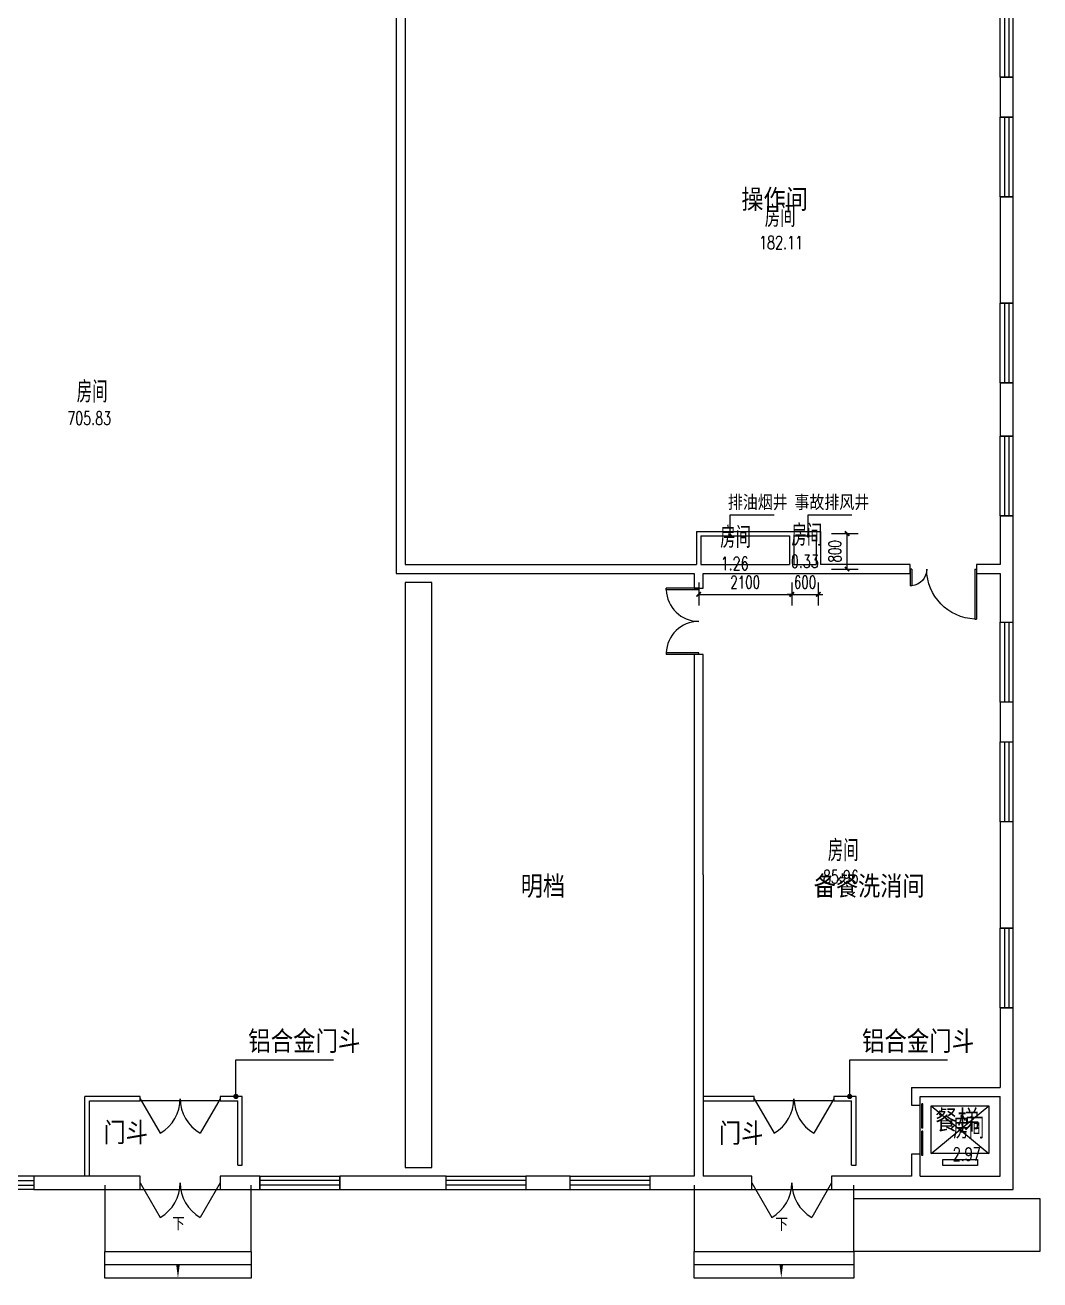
# Model space of a CAD drawing. Extents: x 0 to 302064749, y -59725395 to 1524223.
# Drawn here: x 92513117 to 94803094, y -10589277 to -7757738 of the extents above; entities that cross this region are included whole.
import ezdxf

# ---------------------------------------------------------------- set-up
doc = ezdxf.new("R2010")
doc.units = 0
doc.header["$LTSCALE"] = 1000
doc.linetypes.add('DOTE', pattern=[2.42, 2, -0.2, 0.02, -0.2])
for name, color, linetype in [('A-ANNO-IDEN', 3, 'Continuous'), ('A-ANNO-TXT', 7, 'Continuous'), ('A-FLOR-EVTR', 51, 'Continuous'), ('DIM_LEAD', 3, 'Continuous'), ('DOOR_FIRE', 4, 'Continuous'), ('E1-墙体', 255, 'Continuous'), ('E2-楼梯、坡道', 52, 'Continuous'), ('PUB_DIM', 3, 'Continuous'), ('PUB_TEXT', 7, 'Continuous'), ('SPACE', 7, 'Continuous'), ('WALL', 2, 'Continuous'), ('WALL-MOVE', 6, 'Continuous'), ('WINDOW', 4, 'Continuous')]:
    doc.layers.add(name, color=color, linetype=linetype)
doc.layers.add('DOTE', color=1, linetype='DOTE', lineweight=9, plot=False)
doc.layers.get('DOTE').off()
doc.styles.add('-黑体_T3', font='', dxfattribs={"width": 0.8})
doc.styles.add('_TCH_DIM', font='SIMPLEX', dxfattribs={"width": 0.8, "height": 5, "bigfont": 'HZTXT'})
doc.styles.add('_TCH_SPACE', font='SIMPLEX', dxfattribs={"height": 5, "bigfont": 'GBCBIG'})
doc.styles.add('A_DIM_T3', font='simplex.shx', dxfattribs={"width": 0.7, "bigfont": 'gbcbig.shx'})
doc.styles.get("Standard").update_dxf_attribs({"font": 'geniso.shx', "bigfont": 'hztxt.shx'})
doc.styles.get('-黑体_T3').set_extended_font_data('SimHei')
doc.dimstyles.new('_TCH_ARCH&&100', dxfattribs={"dimtxt": 280, "dimasz": 100, "dimexe": 250, "dimexo": 300, "dimgap": 135, "dimtad": 1, "dimdec": 0, "dimzin": 0, "dimdsep": 46, "dimtxsty": 'A_DIM_T3', "dimblk": 'ARCHTICK', "dimcen": 0.09, "dimclrt": 7, "dimazin": 2, "dimtfac": 1, "dimtdec": 0, "dimtix": 1, "dimtmove": 2, "dimatfit": 3, "dimfxl": 150, "dimtolj": 1, "dimtzin": 0, "dimarcsym": 0})

# ---------------------------------------------------------------- blocks, each defined once
blk = doc.blocks.new('_ArchTick')
at = {"color": 0, "linetype": 'ByBlock', "const_width": 0.4}
blk.add_lwpolyline([(-0.5, -0.5), (0.5, 0.5)], dxfattribs=at)
blk = doc.blocks.new('*D63')
at = {"layer": 'Defpoints', "color": 0, "transparency": 16777216}
for p in [(30500, 14800), (31148, 14800), (30500, 14000)]:
    blk.add_point(p, dxfattribs=at)
at = {"layer": 'PUB_DIM', "color": 0, "lineweight": -2, "transparency": 16777216}
for p, q in [((30800, 14800), (31398, 14800)), ((31148, 14000), (31148, 14800)), ((30800, 14000), (31398, 14000))]:
    blk.add_line(p, q, dxfattribs=at)
at = {"layer": 'PUB_DIM', "color": 0, "lineweight": -2, "transparency": 16777216, "xscale": 100, "yscale": 100, "zscale": 100}
for p, rotation in [((31148, 14800), 90), ((31148, 14000), 270)]:
    blk.add_blockref('_ArchTick', p, dxfattribs=dict(at, rotation=rotation))
at = {"layer": 'PUB_DIM', "color": 7, "transparency": 16777216, "insert": (30873, 14400), "char_height": 280, "attachment_point": 5, "rotation": 90, "style": 'A_DIM_T3'}
blk.add_mtext('\\A1;800', dxfattribs=at)
blk = doc.blocks.new('*D64')
at = {"layer": 'Defpoints', "color": 0, "transparency": 16777216}
for p in [(27800, 14000), (29900, 14000), (29900, 13429)]:
    blk.add_point(p, dxfattribs=at)
at = {"layer": 'PUB_DIM', "color": 0, "lineweight": -2, "transparency": 16777216}
for p, q in [((27800, 13700), (27800, 13179)), ((29900, 13700), (29900, 13179)), ((27800, 13429), (29900, 13429))]:
    blk.add_line(p, q, dxfattribs=at)
at = {"layer": 'PUB_DIM', "color": 0, "lineweight": -2, "transparency": 16777216, "xscale": 100, "yscale": 100, "zscale": 100, "rotation": 180}
blk.add_blockref('_ArchTick', (27800, 13429), dxfattribs=at)
at = {"layer": 'PUB_DIM', "color": 0, "lineweight": -2, "transparency": 16777216, "xscale": 100, "yscale": 100, "zscale": 100}
blk.add_blockref('_ArchTick', (29900, 13429), dxfattribs=at)
at = {"layer": 'PUB_DIM', "color": 7, "transparency": 16777216, "insert": (28850, 13704), "char_height": 280, "attachment_point": 5, "style": 'A_DIM_T3'}
blk.add_mtext('\\A1;2100', dxfattribs=at)
blk = doc.blocks.new('*D65')
at = {"layer": 'Defpoints', "color": 0, "transparency": 16777216}
for p in [(29900, 14000), (30500, 14000), (30500, 13429)]:
    blk.add_point(p, dxfattribs=at)
at = {"layer": 'PUB_DIM', "color": 0, "lineweight": -2, "transparency": 16777216}
for p, q in [((29900, 13700), (29900, 13179)), ((30500, 13700), (30500, 13179)), ((29900, 13429), (29800, 13429)), ((29900, 13429), (30500, 13429)), ((30500, 13429), (30600, 13429))]:
    blk.add_line(p, q, dxfattribs=at)
at = {"layer": 'PUB_DIM', "color": 0, "lineweight": -2, "transparency": 16777216, "xscale": 100, "yscale": 100, "zscale": 100}
blk.add_blockref('_ArchTick', (29900, 13429), dxfattribs=at)
at = {"layer": 'PUB_DIM', "color": 0, "lineweight": -2, "transparency": 16777216, "xscale": 100, "yscale": 100, "zscale": 100, "rotation": 180}
blk.add_blockref('_ArchTick', (30500, 13429), dxfattribs=at)
at = {"layer": 'PUB_DIM', "color": 7, "transparency": 16777216, "insert": (30200, 13704), "char_height": 280, "attachment_point": 5, "style": 'A_DIM_T3'}
blk.add_mtext('\\A1;600', dxfattribs=at)
blk = doc.blocks.new('$WINLIB2D$00000001')
at = {"color": 0}
for points in [[(-0.5, 0.5), (-0.5, -0.5)], [(-0.5, 0.5), (0.5, 0.5)], [(0.5, -0.5), (0.5, 0.5)], [(0.5, 0.167), (-0.5, 0.167)], [(0.5, -0.167), (-0.5, -0.167)], [(-0.5, -0.5), (0.5, -0.5)]]:
    blk.add_lwpolyline(points, dxfattribs=at)
blk = doc.blocks.new('$DorLib2D$00000231')
at = {"color": 0}
for p, q in [((-0.5, 0), (-0.25, 0.433)), ((0.5, 0), (0.25, 0.433))]:
    blk.add_line(p, q, dxfattribs=at)
for centre, start, end in [((-0.5, 0), 0, 60), ((0.5, 0), 120, 180)]:
    blk.add_arc(centre, 0.5, start, end, dxfattribs=at)
blk = doc.blocks.new('$DorLib2D$00000002')
for p, q in [((-0.5, 0), (-0.5, 0.4875)), ((-0.475, 0.4875), (-0.5, 0.4875)), ((-0.475, 0), (-0.475, 0.4875)), ((0.475, 0), (0.475, 0.4875)), ((0.475, 0.4875), (0.5, 0.4875)), ((0.5, 0), (0.5, 0.4875)), ((-0.5, 0), (-0.475, 0)), ((0.5, 0), (0.475, 0))]:
    blk.add_line(p, q)
at = {"lineweight": 13}
for centre, start, end in [((-0.4875, 0), 0, 88.53072), ((0.4875, 0), 91.46928, 180)]:
    blk.add_arc(centre, 0.4875, start, end, dxfattribs=at)
blk = doc.blocks.new('$DorLib2D$00000225')
at = {"color": 0}
for p, q in [((0.475, -0.001), (0.475, 0.752)), ((0.475, 0.752), (0.5, 0.752)), ((0.5, -0.001), (0.5, 0.752)), ((-0.5, 0), (-0.5, 0.252)), ((-0.475, 0.252), (-0.5, 0.252)), ((-0.475, 0), (-0.475, 0.252)), ((-0.475, 0), (-0.5, 0)), ((0.475, -0.001), (0.5, -0.001))]:
    blk.add_line(p, q, dxfattribs=at)
for centre, radius, start, end in [((0.505, -0.002), 0.755, 92.2493, 179.7238), ((-0.501, 0.003), 0.251, 359.7899, 84.0974)]:
    blk.add_arc(centre, radius, start, end, dxfattribs=at)
blk = doc.blocks.new('$DORLIB2D$00000127')
at = {"color": 0}
for points in [[(-0.533, 0.795), (-0.533, 0.69)], [(-0.033, 0.795), (-0.533, 0.795)], [(-0.033, 0.795), (-0.033, 0.69)], [(0.533, 0.795), (0.033, 0.795)], [(0.033, 0.795), (0.033, 0.69)], [(0.533, 0.795), (0.533, 0.69)], [(-0.033, 0.69), (-0.533, 0.69)], [(0.533, 0.69), (0.033, 0.69)], [(0.5, 0.5), (-0.5, 0.5)]]:
    blk.add_lwpolyline(points, dxfattribs=at)
blk = doc.blocks.new('*D473')
at = {"layer": 'Defpoints', "color": 0, "transparency": 16777216}
for p in [(30500, 14800), (31148, 14800), (30500, 14000)]:
    blk.add_point(p, dxfattribs=at)
at = {"layer": 'PUB_DIM', "color": 0, "lineweight": -2, "transparency": 16777216}
for p, q in [((30800, 14800), (31398, 14800)), ((31148, 14000), (31148, 14800)), ((30800, 14000), (31398, 14000))]:
    blk.add_line(p, q, dxfattribs=at)
at = {"layer": 'PUB_DIM', "color": 0, "lineweight": -2, "transparency": 16777216, "xscale": 100, "yscale": 100, "zscale": 100}
for p, rotation in [((31148, 14800), 90), ((31148, 14000), 270)]:
    blk.add_blockref('_ArchTick', p, dxfattribs=dict(at, rotation=rotation))
at = {"layer": 'PUB_DIM', "color": 7, "transparency": 16777216, "insert": (30873, 14400), "char_height": 280, "attachment_point": 5, "rotation": 90, "style": 'A_DIM_T3'}
blk.add_mtext('\\A1;800', dxfattribs=at)
blk = doc.blocks.new('*D474')
at = {"layer": 'Defpoints', "color": 0, "transparency": 16777216}
for p in [(27800, 14000), (29900, 14000), (29900, 13429)]:
    blk.add_point(p, dxfattribs=at)
at = {"layer": 'PUB_DIM', "color": 0, "lineweight": -2, "transparency": 16777216}
for p, q in [((27800, 13700), (27800, 13179)), ((29900, 13700), (29900, 13179)), ((27800, 13429), (29900, 13429))]:
    blk.add_line(p, q, dxfattribs=at)
at = {"layer": 'PUB_DIM', "color": 0, "lineweight": -2, "transparency": 16777216, "xscale": 100, "yscale": 100, "zscale": 100, "rotation": 180}
blk.add_blockref('_ArchTick', (27800, 13429), dxfattribs=at)
at = {"layer": 'PUB_DIM', "color": 0, "lineweight": -2, "transparency": 16777216, "xscale": 100, "yscale": 100, "zscale": 100}
blk.add_blockref('_ArchTick', (29900, 13429), dxfattribs=at)
at = {"layer": 'PUB_DIM', "color": 7, "transparency": 16777216, "insert": (28850, 13704), "char_height": 280, "attachment_point": 5, "style": 'A_DIM_T3'}
blk.add_mtext('\\A1;2100', dxfattribs=at)
blk = doc.blocks.new('*D475')
at = {"layer": 'Defpoints', "color": 0, "transparency": 16777216}
for p in [(29900, 14000), (30500, 14000), (30500, 13429)]:
    blk.add_point(p, dxfattribs=at)
at = {"layer": 'PUB_DIM', "color": 0, "lineweight": -2, "transparency": 16777216}
for p, q in [((29900, 13700), (29900, 13179)), ((30500, 13700), (30500, 13179)), ((29900, 13429), (29800, 13429)), ((29900, 13429), (30500, 13429)), ((30500, 13429), (30600, 13429))]:
    blk.add_line(p, q, dxfattribs=at)
at = {"layer": 'PUB_DIM', "color": 0, "lineweight": -2, "transparency": 16777216, "xscale": 100, "yscale": 100, "zscale": 100}
blk.add_blockref('_ArchTick', (29900, 13429), dxfattribs=at)
at = {"layer": 'PUB_DIM', "color": 0, "lineweight": -2, "transparency": 16777216, "xscale": 100, "yscale": 100, "zscale": 100, "rotation": 180}
blk.add_blockref('_ArchTick', (30500, 13429), dxfattribs=at)
at = {"layer": 'PUB_DIM', "color": 7, "transparency": 16777216, "insert": (30200, 13704), "char_height": 280, "attachment_point": 5, "style": 'A_DIM_T3'}
blk.add_mtext('\\A1;600', dxfattribs=at)
blk = doc.blocks.new('A$C6abe04bb')
at = {"layer": 'A-ANNO-IDEN'}
for points in [[(16050, -1000.4, 0, 0, 0), (16050, -2000, 0, 80, 0), (16050, -1700, 0, 0, 0)], [(29664, -1015.3, 0, 0, 0), (29664, -2000, 0, 80, 0), (29664, -1700, 0, 0, 0)]]:
    blk.add_lwpolyline(points, format="xyseb", dxfattribs=at)
at = {"layer": 'A-FLOR-EVTR'}
for p, q in [((33050, 810), (34350, 1890)), ((33050, 1890), (34350, 810))]:
    blk.add_line(p, q, dxfattribs=at)
blk.add_lwpolyline([(34350, 810), (33050, 810), (33050, 1890), (34350, 1890)], close=True, dxfattribs=at)
blk.add_lwpolyline([(34090, 675), (34090, 540), (33310, 540), (33310, 675), (34090, 675)], dxfattribs=at)
at = {"layer": 'DIM_LEAD'}
for p, q in [((28513.8, 14750), (28513.8, 15225.6)), ((28513.8, 15225.6), (29500.9, 15225.6)), ((30271.2, 14750), (30271.2, 15225.6)), ((30271.2, 15225.6), (31258.4, 15225.6)), ((17357.4, 2099.4), (17357.4, 2923.7)), ((17357.4, 2923.7), (19562.7, 2923.7)), ((31207.6, 2099.4), (31207.6, 2923.7)), ((31207.6, 2923.7), (33412.9, 2923.7))]:
    blk.add_line(p, q, dxfattribs=at)
for points, const_width in [([(28513.8, 14730, 1), (28513.8, 14770, 1)], 40), ([(30271.2, 14730, 1), (30271.2, 14770, 1)], 40), ([(17357.4, 2069.4, 1), (17357.4, 2129.4, 1)], 60), ([(31207.6, 2069.4, 1), (31207.6, 2129.4, 1)], 60)]:
    blk.add_lwpolyline(points, format="xyb", close=True, dxfattribs=dict(at, const_width=const_width))
at = {"layer": 'E1-墙体'}
blk.add_lwpolyline([(21175, 500), (21775, 500), (21775, 13700), (21175, 13700)], close=True, dxfattribs=at)
at = {"layer": 'E2-楼梯、坡道'}
for points in [[(14400, 100), (14400, -1400), (17700, -1400), (17700, 100)], [(27700, 100), (27700, -1400), (31300, -1400), (31300, 100)], [(17700, -1400), (17700, -1700), (14400, -1700), (14400, -1400)], [(31300, -1400), (31300, -1700), (27700, -1700), (27700, -1400)], [(17700, -1700), (17700, -2000), (14400, -2000), (14400, -1700)], [(31300, -1700), (31300, -2000), (27700, -2000), (27700, -1700)]]:
    blk.add_lwpolyline(points, dxfattribs=at)
blk.add_lwpolyline([(31300, -200), (35500, -200), (35500, -1400), (31300, -1400)], close=True, dxfattribs=at)
at = {"layer": 'WALL'}
for p, q in [((20975, 28275), (20975, 21200)), ((21175, 28000), (21175, 21200)), ((34900, 25100), (34600, 25100)), ((34600, 25100), (34600, 24200)), ((34900, 24200), (34900, 25100)), ((34600, 24200), (34900, 24200)), ((34900, 22400), (34600, 22400)), ((34600, 22400), (34600, 21200)), ((34900, 21200), (34900, 22400)), ((20975, 21200), (20975, 13900)), ((21175, 21200), (21175, 14100)), ((34600, 21200), (34600, 20000)), ((34900, 20000), (34900, 21200)), ((34600, 20000), (34900, 20000)), ((34900, 18200), (34600, 18200)), ((34600, 18200), (34600, 17000)), ((34900, 17000), (34900, 18200)), ((34600, 17000), (34900, 17000)), ((34900, 15200), (34600, 15200)), ((34600, 15200), (34600, 14100)), ((34900, 14000), (34900, 15200)), ((27750, 14850), (29900, 14850)), ((27750, 14850), (27750, 14100)), ((27850, 14750), (29850, 14750)), ((27850, 14750), (27850, 14100)), ((29850, 14750), (29850, 14100)), ((29900, 14850), (30550, 14850)), ((29950, 14750), (29950, 14100)), ((29950, 14750), (30450, 14750)), ((30450, 14750), (30450, 14100)), ((30550, 14850), (30550, 14100)), ((20975, 13900), (27700, 13900)), ((21175, 14100), (27750, 14100)), ((27700, 13900), (27700, 13570)), ((27850, 14100), (29850, 14100)), ((27900, 13900), (29900, 13900)), ((27900, 13570), (27900, 13900)), ((29900, 13900), (30500, 13900)), ((29950, 14100), (30450, 14100)), ((30500, 13900), (32570, 13900)), ((32570, 14100), (30550, 14100)), ((32570, 13900), (32570, 14100)), ((34600, 14100), (34070, 14100)), ((34070, 14100), (34070, 13900)), ((34070, 13900), (34600, 13900)), ((34600, 13900), (34600, 12800)), ((34900, 12800), (34900, 14000)), ((27700, 13570), (27900, 13570)), ((34600, 12800), (34900, 12800)), ((27900, 12070), (27700, 12070)), ((27700, 12070), (27700, 7100)), ((27900, 7100), (27900, 12070)), ((34900, 11000), (34600, 11000)), ((34600, 11000), (34600, 10100)), ((34900, 10100), (34900, 11000)), ((34600, 10100), (34900, 10100)), ((34900, 8300), (34600, 8300)), ((34600, 8300), (34600, 7100)), ((34900, 7100), (34900, 8300)), ((27700, 7100), (27700, 2049.4)), ((27900, 7100), (27900, 2049.4)), ((34600, 7100), (34600, 5899.7)), ((34900, 5899.7), (34900, 7100)), ((34600, 5899.7), (34900, 5899.7)), ((34900, 4099.7), (34600, 4099.7)), ((34600, 4099.7), (34600, 2300)), ((34900, 2200), (34900, 4099.7)), ((32600, 2300), (32600, 1900)), ((32600, 2300), (34600, 2300)), ((27700, 2049.4), (27700, 300)), ((27900, 2049.4), (27900, 300)), ((32800, 1900), (32800, 2100)), ((32800, 2100), (34600, 2100)), ((34600, 300), (34600, 2100)), ((34900, 0), (34900, 2200)), ((32600, 1900), (32800, 1900)), ((32800, 800), (32600, 800)), ((32600, 800), (32600, 300)), ((32800, 300), (32800, 800)), ((14000, 300), (12800, 300)), ((12800, 300), (12800, 0)), ((15200.5, 300), (14000, 300)), ((15200.5, 0), (15200.5, 300)), ((17900, 300), (17000.5, 300)), ((17000.5, 300), (17000.5, 0)), ((17900, 0), (17900, 300)), ((20900, 300), (19700, 300)), ((19700, 300), (19700, 0)), ((22100, 300), (20900, 300)), ((22100, 0), (22100, 300)), ((24900, 300), (23900, 300)), ((23900, 300), (23900, 0)), ((24900, 0), (24900, 300)), ((27700, 300), (26700, 300)), ((26700, 300), (26700, 0)), ((29000.3, 300), (27900, 300)), ((29000.3, 0), (29000.3, 300)), ((32600, 300), (30800.3, 300)), ((30800.3, 300), (30800.3, 0)), ((32800, 300), (34600, 300)), ((12800, 0), (14000, 0)), ((14000, 0), (15200.5, 0)), ((17000.5, 0), (17900, 0)), ((19700, 0), (20900, 0)), ((20900, 0), (22100, 0)), ((23900, 0), (24900, 0)), ((26700, 0), (27800, 0)), ((27800, 0), (29000.3, 0)), ((30800.3, 0), (32700, 0)), ((32700, 0), (34900, 0))]:
    blk.add_line(p, q, dxfattribs=at)
at = {"layer": 'WALL-MOVE'}
for p, q in [((13950, 300), (13950, 2099.4)), ((15200.5, 2099.4), (13950, 2099.4)), ((14050, 300), (14050, 1999.4)), ((14050, 1999.4), (15200.5, 1999.4)), ((15200.5, 1999.4), (15200.5, 2099.4)), ((17500, 2099.4), (17000.5, 2099.4)), ((17000.5, 2099.4), (17000.5, 1999.4)), ((17000.5, 1999.4), (17400, 1999.4)), ((17400, 549.4), (17400, 1999.4)), ((17500, 549.4), (17500, 2099.4)), ((29050.7, 2099.4), (27900, 2099.4)), ((27900, 1999.4), (29050.7, 1999.4)), ((29050.7, 1999.4), (29050.7, 2099.4)), ((31350.2, 2099.4), (30850.7, 2099.4)), ((30850.7, 2099.4), (30850.7, 1999.4)), ((30850.7, 1999.4), (31250.2, 1999.4)), ((31250.2, 549.4), (31250.2, 1999.4)), ((31350.2, 549.4), (31350.2, 2099.4)), ((17400, 549.4), (17500, 549.4)), ((31250.2, 549.4), (31350.2, 549.4))]:
    blk.add_line(p, q, dxfattribs=at)
at = {"layer": 'WINDOW'}
for p, q in [((17000.5, 1999.4), (15200.5, 1999.4)), ((30850.7, 1999.4), (29050.7, 1999.4)), ((15200.5, 0), (17000.5, 0)), ((29000.3, 0), (30800.3, 0))]:
    blk.add_line(p, q, dxfattribs=at)
at = {"layer": 'DOOR_FIRE', "xscale": 1800, "yscale": 300, "zscale": 300, "rotation": 90}
for p in [(34750, 26000), (34750, 23300), (34750, 19100), (34750, 16100)]:
    blk.add_blockref('$WINLIB2D$00000001', p, dxfattribs=at)
at = {"layer": 'DOOR_FIRE', "xscale": 1500, "yscale": -1500, "zscale": 200}
blk.add_blockref('$DorLib2D$00000225', (33320, 14000), dxfattribs=at)
at = {"layer": 'WINDOW'}
for name, p, xscale, yscale, zscale, rotation in [('$DorLib2D$00000002', (27800, 12820), -1500, -1500, -1500, 270), ('$WINLIB2D$00000001', (34750, 11900), 1800, -300, 1800, 90), ('$WINLIB2D$00000001', (34750, 9200), 1800, -300, 1800, 90), ('$WINLIB2D$00000001', (34750, 4999.7), 1800, 300, 1800, 90), ('$DorLib2D$00000231', (16100.5, 2049.4), 1800, 1800, 1800, 180), ('$DorLib2D$00000231', (29950.7, 2049.4), 1800, 1800, 1800, 180), ('$DORLIB2D$00000127', (32700, 1350), -1100, -200, -1100, 90)]:
    blk.add_blockref(name, p, dxfattribs=dict(at, xscale=xscale, yscale=yscale, zscale=zscale, rotation=rotation))
for name, p, xscale, yscale, zscale in [('$WINLIB2D$00000001', (11900, 150), -1800, 300, -1800), ('$WINLIB2D$00000001', (18800, 150), 1800, 300, 1800), ('$WINLIB2D$00000001', (23000, 150), 1800, -300, 1800), ('$WINLIB2D$00000001', (25800, 150), 1800, -300, 1800), ('$DorLib2D$00000231', (16100.5, 150), -1800, -1800, -1800), ('$DorLib2D$00000231', (29900.3, 150), -1800, -1800, -1800)]:
    blk.add_blockref(name, p, dxfattribs=dict(at, xscale=xscale, yscale=yscale, zscale=zscale))
at = {"layer": 'A-ANNO-TXT', "color": 7, "style": '-黑体_T3', "width": 0.8}
for p in [(15918.3, -895.4), (29532.3, -910.3)]:
    blk.add_text('下', height=262.9, dxfattribs=at).set_placement(p)
at = {"layer": 'PUB_TEXT'}
for s, p in [('操作间', (28762.6, 22080)), ('明档', (23785.7, 6583.1)), ('备餐洗消间', (30396, 6583.1)), ('餐梯', (33138.3, 1303.7)), ('门斗', (14370.6, 1022.1)), ('门斗', (28258, 1007.8))]:
    blk.add_text(s, height=500, dxfattribs=at).set_placement(p)
at = {"layer": 'PUB_TEXT', "color": 7, "style": '_TCH_DIM'}
for s, height, p in [('排油烟井', 337.59, (28457.6, 15330.6)), ('事故排风井', 337.59, (29961.9, 15330.6)), ('铝合金门斗', 506.38, (17634.8, 3081.2)), ('铝合金门斗', 506.38, (31484.9, 3081.2))]:
    blk.add_text(s, height=height, dxfattribs=at).set_placement(p)
at = {"layer": 'SPACE', "style": '_TCH_SPACE'}
for p in [(29291.9, 21717.3), (13765.7, 17757.6), (28285.8, 14475), (29894.1, 14525), (30713.6, 7406.5), (33547.5, 1146.7)]:
    blk.add_text('房间', height=482.27, dxfattribs=at).set_placement(p)
at = {"layer": 'SPACE', "style": '_TCH_SPACE', "width": 0.705882}
for s, p in [('182.11', (29162.7, 21218.6)), ('705.83', (13551.6, 17258.8)), ('1.26', (28296.7, 13976.3)), ('0.33', (29880, 14026.2)), ('85.96', (30604.5, 6907.8)), ('2.97', (33533.3, 647.9))]:
    blk.add_text(s, height=297.5, dxfattribs=at).set_placement(p)
at = {"layer": 'PUB_DIM'}
for p1, p2, distance, picture, middle in [((30500, 14000), (30500, 14800), -648.3, '*D63', (30873.3, 14400)), ((30500, 14000), (30500, 14800), -648.3, '*D473', (30873.3, 14400)), ((27800, 14000), (29900, 14000), -571.2, '*D64', (28850, 13703.8)), ((27800, 14000), (29900, 14000), -571.2, '*D474', (28850, 13703.8)), ((29900, 14000), (30500, 14000), -571.2, '*D65', (30200, 13703.8)), ((29900, 14000), (30500, 14000), -571.2, '*D475', (30200, 13703.8))]:
    dim = blk.add_aligned_dim(p1=p1, p2=p2, distance=distance, dimstyle='_TCH_ARCH&&100', dxfattribs=at)
    dim.commit()
    dim.dimension.update_dxf_attribs({"geometry": picture, "text_midpoint": middle})
blk = doc.blocks.new('1#教学楼-电提建筑结构')
at = {"layer": 'DOTE'}
blk.add_blockref('A$C6abe04bb', (891628.2, -103401.6), dxfattribs=at)

msp = doc.modelspace()

# ---------------------------------------------------------------- block references
at = {"xscale": 100, "yscale": 100, "zscale": 100}
msp.add_blockref('1#教学楼-电提建筑结构', (2090275, -45113), dxfattribs=at)

doc.saveas('drawing.dxf')
